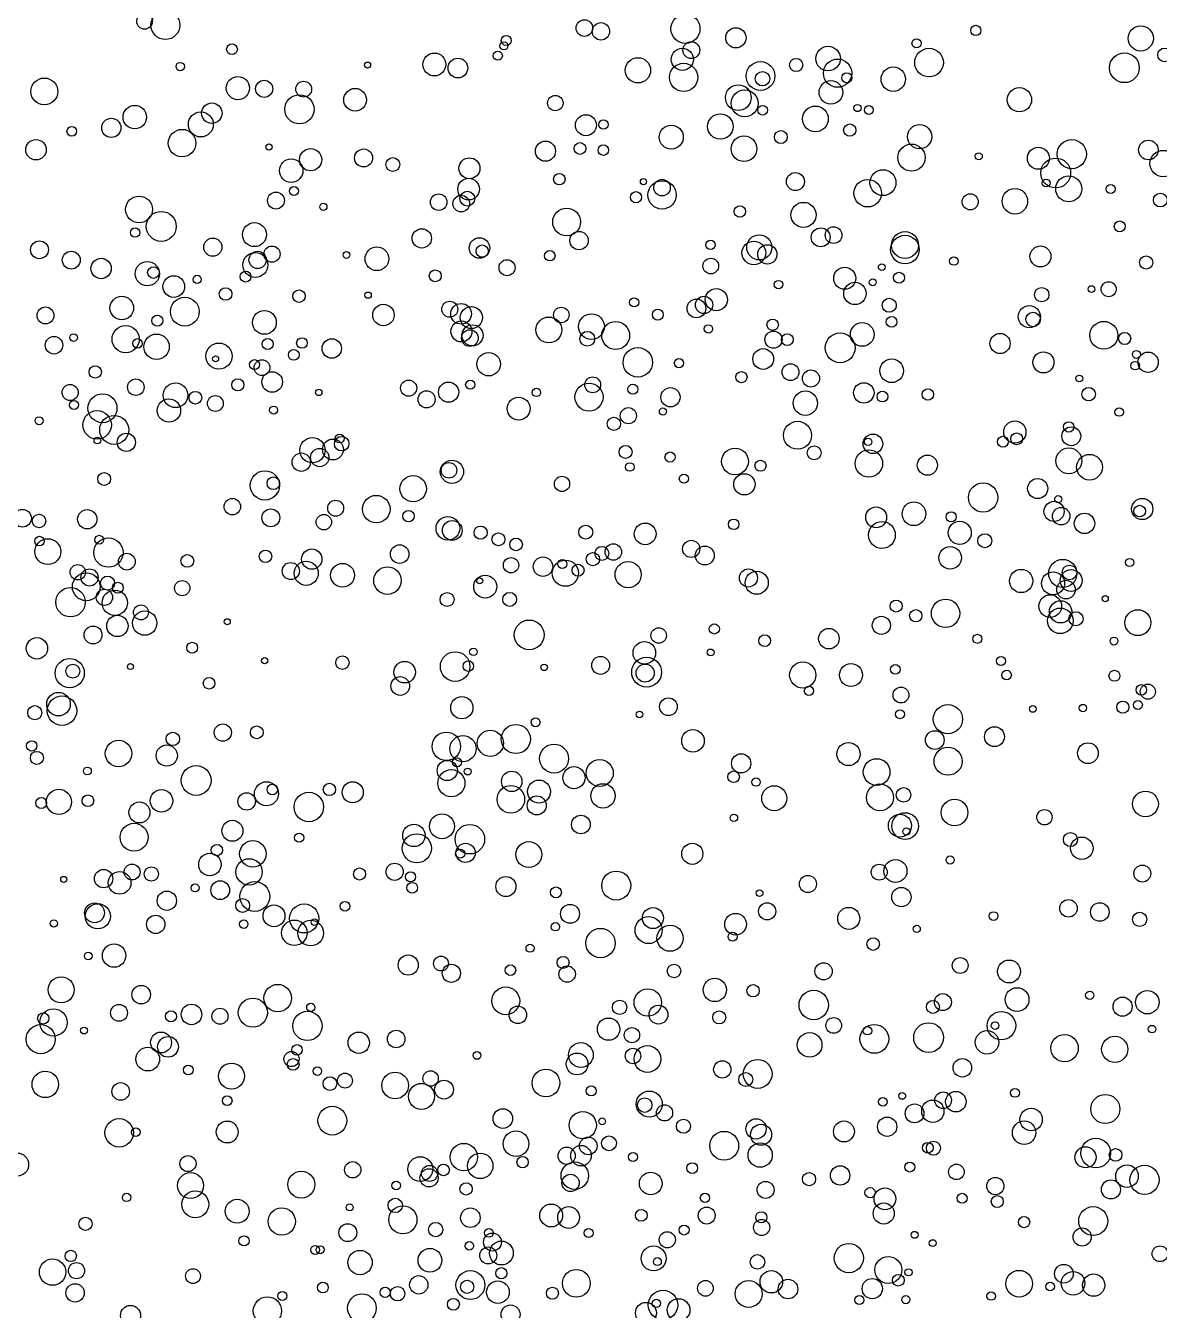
# Model space of a CAD drawing. Extents: x -296 to 296, y -196 to 196.
# Drawn here: x -233.9 to -177.2, y -6.7 to 57.7 of the extents above; entities that cross this region are included whole.
import ezdxf

# ---------------------------------------------------------------- set-up
doc = ezdxf.new("R2010")
doc.units = 0

msp = doc.modelspace()

# ---------------------------------------------------------------- linework, layer by layer
at = {"layer": 'VIA'}
for centre, radius in [((-227.9877, 57.8818), 0.3933), ((-226.9468, 57.6952), 0.7251), ((-205.9621, 57.5471), 0.4176), ((-200.901, 57.511), 0.7296), ((-205.1343, 57.3792), 0.4379), ((-198.3733, 57.0578), 0.5069), ((-186.3577, 57.4288), 0.2565), ((-178.0969, 57.0273), 0.6309), ((-223.6094, 56.4872), 0.2703), ((-209.991, 56.6559), 0.2019), ((-209.8759, 56.9249), 0.2466), ((-200.6066, 56.4428), 0.422), ((-189.3255, 56.7783), 0.2285), ((-213.4731, 55.7222), 0.5728), ((-212.2967, 55.5423), 0.4945), ((-210.2983, 56.1583), 0.2282), ((-203.2794, 55.4289), 0.6343), ((-201.0553, 55.9778), 0.557), ((-195.3539, 55.6958), 0.3326), ((-193.7562, 56.0175), 0.6155), ((-188.7002, 55.8159), 0.7179), ((-178.9184, 55.5568), 0.7455), ((-176.905, 56.1997), 0.3428), ((-226.1996, 55.6134), 0.2138), ((-216.8204, 55.6896), 0.1523), ((-200.9906, 55.0762), 0.7079), ((-197.1437, 55.1454), 0.7205), ((-197.0412, 55.0081), 0.3598), ((-193.2804, 55.2866), 0.7085), ((-190.4916, 54.9855), 0.6115), ((-233.009, 54.3697), 0.6721), ((-223.3137, 54.5397), 0.5812), ((-221.9977, 54.502), 0.4279), ((-220.0188, 54.4859), 0.3977), ((-193.6163, 54.3257), 0.5913), ((-192.8176, 55.0587), 0.2521), ((-220.2352, 53.4748), 0.7322), ((-217.4437, 53.9536), 0.5693), ((-207.4169, 53.7898), 0.3846), ((-198.2524, 54.0593), 0.6452), ((-197.9338, 53.7738), 0.674), ((-184.1726, 53.955), 0.6087), ((-228.4779, 53.0839), 0.5889), ((-224.62, 53.2794), 0.5126), ((-197.0331, 53.43), 0.2436), ((-194.3908, 52.9959), 0.6456), ((-192.2807, 53.5407), 0.1807), ((-191.7142, 53.4406), 0.2206), ((-229.6551, 52.5441), 0.4821), ((-225.1714, 52.7167), 0.6257), ((-205.8849, 52.6792), 0.5276), ((-205.0081, 52.7123), 0.2366), ((-199.1515, 52.6143), 0.6381), ((-231.6327, 52.3704), 0.2414), ((-226.1117, 51.7813), 0.6909), ((-201.6101, 52.0815), 0.6016), ((-197.9685, 51.5007), 0.6425), ((-196.1207, 52.0832), 0.3228), ((-192.671, 52.4332), 0.3105), ((-189.171, 52.1048), 0.6055), ((-233.4269, 51.4497), 0.5116), ((-221.7532, 51.5887), 0.1532), ((-219.6726, 50.9505), 0.5597), ((-207.9115, 51.3801), 0.5049), ((-206.1844, 51.5129), 0.2937), ((-205.0121, 51.4325), 0.2629), ((-189.5809, 51.0549), 0.6819), ((-183.2238, 51.0235), 0.55), ((-181.5514, 51.2296), 0.7312), ((-177.7145, 51.4375), 0.4898), ((-220.6436, 50.4011), 0.5885), ((-217.0213, 51.0373), 0.4519), ((-215.5577, 50.7079), 0.3461), ((-211.7188, 50.5212), 0.5257), ((-186.2112, 51.1202), 0.1792), ((-182.3567, 50.2858), 0.749), ((-176.9737, 50.7592), 0.6611), ((-207.2145, 49.9768), 0.2865), ((-195.3922, 49.8542), 0.45), ((-191.0081, 49.7996), 0.6498), ((-220.5115, 49.3779), 0.2244), ((-211.7582, 49.4769), 0.543), ((-203.0033, 49.8559), 0.156), ((-202.07, 49.1864), 0.7109), ((-202.0729, 49.5508), 0.4155), ((-191.772, 49.2707), 0.6886), ((-182.8351, 49.7821), 0.194), ((-181.7049, 49.4916), 0.6503), ((-179.6047, 49.4855), 0.2209), ((-228.265, 48.4576), 0.6713), ((-221.4091, 48.9025), 0.4223), ((-213.2594, 48.8222), 0.4152), ((-212.1295, 48.7515), 0.417), ((-211.8228, 48.9992), 0.3708), ((-203.3765, 49.0704), 0.281), ((-186.6378, 48.8389), 0.4044), ((-184.4012, 48.8696), 0.6393), ((-177.1158, 48.9276), 0.346), ((-227.1521, 47.6103), 0.7499), ((-219.0336, 48.5905), 0.1797), ((-206.8537, 47.8324), 0.6962), ((-198.1726, 48.3572), 0.2854), ((-194.9882, 48.1849), 0.6296), ((-222.4872, 47.1956), 0.6008), ((-179.1502, 47.6076), 0.2729), ((-228.4647, 47.2987), 0.2358), ((-224.5713, 46.569), 0.4578), ((-214.1058, 47.0089), 0.4841), ((-211.2159, 46.5254), 0.5147), ((-206.2275, 46.9001), 0.46), ((-197.203, 46.5577), 0.6304), ((-194.1259, 47.0618), 0.4736), ((-193.4817, 47.1711), 0.4178), ((-189.9086, 46.447), 0.7166), ((-189.9016, 46.6727), 0.6751), ((-233.2544, 46.4387), 0.4476), ((-231.6614, 45.9203), 0.4476), ((-222.327, 45.931), 0.4324), ((-221.606, 46.2197), 0.4064), ((-217.8765, 46.1795), 0.1708), ((-216.3517, 45.9876), 0.5939), ((-211.0782, 46.3724), 0.3081), ((-207.6964, 46.1394), 0.263), ((-199.6411, 46.6871), 0.2323), ((-197.475, 46.2793), 0.5935), ((-196.8009, 46.2075), 0.4823), ((-183.1198, 46.104), 0.5265), ((-230.165, 45.5), 0.5098), ((-227.852, 45.2403), 0.6092), ((-222.4416, 45.677), 0.625), ((-209.8366, 45.5409), 0.4006), ((-199.6313, 45.6239), 0.3931), ((-191.0678, 45.5696), 0.1688), ((-187.4557, 45.8747), 0.213), ((-177.8248, 45.8019), 0.3325), ((-227.544, 45.2982), 0.2921), ((-226.5263, 44.5941), 0.5446), ((-225.3547, 44.9533), 0.2046), ((-222.9296, 45.0922), 0.2706), ((-213.4305, 45.1331), 0.2981), ((-192.922, 45.0113), 0.5498), ((-190.2014, 45.0366), 0.276), ((-223.9319, 44.2241), 0.315), ((-220.2544, 44.1125), 0.3127), ((-199.3559, 43.9387), 0.5587), ((-196.2426, 44.6921), 0.2132), ((-192.4116, 44.2496), 0.5598), ((-191.5185, 44.8094), 0.1722), ((-183.058, 44.1877), 0.3608), ((-180.5645, 44.4699), 0.1689), ((-179.7032, 44.4611), 0.3771), ((-229.1299, 43.5187), 0.5908), ((-225.9742, 43.3378), 0.7195), ((-216.7926, 44.1642), 0.158), ((-212.7062, 43.4583), 0.4008), ((-203.4683, 43.8019), 0.2305), ((-200.352, 43.5012), 0.4699), ((-199.9692, 43.6783), 0.4336), ((-190.6927, 43.6568), 0.3502), ((-232.9504, 43.1479), 0.4249), ((-227.348, 42.8887), 0.2765), ((-221.9896, 42.7993), 0.5976), ((-216.0259, 43.1692), 0.5387), ((-212.1366, 43.2286), 0.5187), ((-211.6227, 43.0421), 0.5546), ((-207.1189, 43.1722), 0.3888), ((-205.6062, 42.589), 0.6437), ((-202.284, 43.1882), 0.2746), ((-183.6759, 43.0871), 0.5527), ((-183.488, 42.9453), 0.364), ((-228.9361, 41.9584), 0.6823), ((-212.1212, 42.346), 0.5263), ((-211.5648, 42.1497), 0.5296), ((-207.7402, 42.421), 0.6481), ((-204.3954, 42.1435), 0.6998), ((-199.7501, 42.4759), 0.208), ((-196.5326, 42.6825), 0.2855), ((-192.0479, 42.1955), 0.5929), ((-190.576, 42.8267), 0.268), ((-179.9455, 42.1524), 0.6983), ((-232.5267, 41.656), 0.4405), ((-231.5466, 42.0366), 0.1912), ((-228.3446, 41.7465), 0.2398), ((-227.3885, 41.5794), 0.6368), ((-221.8237, 41.7153), 0.2761), ((-220.1063, 41.767), 0.2654), ((-218.6125, 41.4913), 0.4868), ((-211.6972, 42.0135), 0.4178), ((-205.8173, 41.9783), 0.3705), ((-196.4916, 41.9379), 0.4305), ((-195.8009, 41.938), 0.2946), ((-193.1509, 41.5249), 0.7471), ((-185.1415, 41.7422), 0.5057), ((-178.9038, 41.996), 0.3046), ((-224.2632, 41.1099), 0.6557), ((-220.5163, 41.1718), 0.2699), ((-210.7552, 40.7053), 0.587), ((-203.2836, 40.7963), 0.7386), ((-197.0058, 40.965), 0.5188), ((-182.9708, 40.7953), 0.5286), ((-178.3163, 41.1938), 0.199), ((-177.7304, 40.8012), 0.5096), ((-230.4607, 40.3164), 0.31), ((-224.4312, 40.9743), 0.1524), ((-222.4822, 40.6847), 0.2495), ((-222.1096, 40.5307), 0.3941), ((-201.2273, 40.7548), 0.23), ((-195.6378, 40.309), 0.4216), ((-190.5734, 40.3783), 0.5943), ((-178.3764, 40.6317), 0.2165), ((-228.4267, 39.5525), 0.4139), ((-223.3181, 39.6722), 0.3029), ((-221.5978, 39.8142), 0.5157), ((-214.7651, 39.5066), 0.4048), ((-211.6768, 39.6822), 0.2311), ((-205.5469, 39.6729), 0.3986), ((-198.0948, 40.0563), 0.2794), ((-194.6152, 39.9903), 0.4292), ((-181.1731, 39.9873), 0.1698), ((-231.7171, 39.287), 0.4046), ((-226.4385, 39.1478), 0.6178), ((-225.4455, 39.0253), 0.318), ((-219.2644, 39.2921), 0.1604), ((-213.8641, 38.943), 0.429), ((-212.7636, 39.3035), 0.506), ((-208.3639, 39.2908), 0.2066), ((-205.7298, 39.0557), 0.7036), ((-203.5317, 39.4514), 0.2516), ((-201.6503, 39.0485), 0.4812), ((-194.8957, 38.7514), 0.6114), ((-191.9677, 39.267), 0.5128), ((-191.0336, 39.0823), 0.2702), ((-188.7591, 39.1876), 0.2828), ((-180.706, 39.2053), 0.3379), ((-231.5228, 38.6663), 0.2266), ((-230.0969, 38.4972), 0.7257), ((-226.7684, 38.3826), 0.5847), ((-224.4435, 38.734), 0.3977), ((-209.2576, 38.4811), 0.5744), ((-233.2704, 37.8713), 0.1993), ((-230.3647, 37.6646), 0.7134), ((-229.511, 37.415), 0.7257), ((-221.5275, 38.4036), 0.2029), ((-204.4825, 37.7151), 0.3324), ((-203.7579, 38.1242), 0.4042), ((-202.0285, 38.3323), 0.1791), ((-179.1816, 38.3087), 0.2131), ((-195.2871, 37.144), 0.7014), ((-184.403, 37.3056), 0.555), ((-181.5759, 37.0942), 0.4729), ((-181.7038, 37.5632), 0.2615), ((-230.3534, 36.8814), 0.1684), ((-228.9038, 36.7902), 0.4561), ((-219.5819, 36.3945), 0.6355), ((-218.5555, 36.431), 0.5236), ((-218.1192, 36.7247), 0.3658), ((-218.218, 36.9823), 0.2245), ((-191.5127, 36.7145), 0.4914), ((-191.7516, 36.815), 0.1879), ((-185.0018, 36.822), 0.2737), ((-184.3138, 36.9668), 0.297), ((-220.1415, 35.7959), 0.4609), ((-219.2158, 36.0298), 0.4587), ((-203.8996, 36.3078), 0.3263), ((-201.6718, 36.0525), 0.2537), ((-198.4177, 35.8338), 0.6691), ((-194.4529, 36.2623), 0.3498), ((-191.714, 35.7302), 0.6896), ((-188.7832, 35.6465), 0.5039), ((-181.6994, 35.8646), 0.6473), ((-180.6627, 35.5426), 0.644), ((-212.5951, 35.3164), 0.5827), ((-212.7424, 35.3882), 0.3899), ((-203.6879, 35.5542), 0.2155), ((-197.1429, 35.616), 0.2775), ((-230.0143, 34.9543), 0.3212), ((-221.9646, 34.6318), 0.733), ((-221.5412, 34.7389), 0.3152), ((-214.5366, 34.4675), 0.6601), ((-207.0818, 34.7063), 0.3818), ((-200.9791, 34.9685), 0.2281), ((-197.9477, 34.6873), 0.5326), ((-185.9925, 34.0264), 0.7346), ((-183.2589, 34.4731), 0.5034), ((-216.3838, 33.4453), 0.6891), ((-182.2288, 33.9404), 0.1787), ((-223.5924, 33.5667), 0.4122), ((-218.4187, 33.4895), 0.4), ((-191.349, 33.0316), 0.5238), ((-189.4567, 33.2098), 0.5924), ((-182.4399, 33.3297), 0.5055), ((-182.0843, 33.0887), 0.4375), ((-178.0219, 33.4493), 0.5305), ((-178.1534, 33.3431), 0.2931), ((-234.105, 32.9861), 0.4461), ((-233.2763, 32.8483), 0.3408), ((-230.8599, 32.9361), 0.482), ((-221.6659, 33.0094), 0.4499), ((-219.0099, 32.792), 0.3865), ((-214.7715, 33.0893), 0.2878), ((-212.7967, 32.4831), 0.5944), ((-212.5791, 32.3799), 0.4957), ((-198.4868, 32.6819), 0.2646), ((-187.5888, 33.0601), 0.2527), ((-187.1651, 32.2578), 0.5789), ((-180.9135, 32.7282), 0.5123), ((-211.1587, 32.2651), 0.3306), ((-210.2649, 31.9305), 0.3242), ((-205.8964, 32.2888), 0.3511), ((-202.9159, 32.2012), 0.546), ((-191.0631, 32.1474), 0.674), ((-185.91, 31.8627), 0.3513), ((-233.2505, 31.842), 0.2397), ((-232.8325, 31.3138), 0.647), ((-229.8009, 31.2676), 0.7342), ((-230.258, 31.9109), 0.2201), ((-215.2147, 31.1907), 0.4657), ((-209.3828, 31.6743), 0.3148), ((-205.0892, 31.2238), 0.3503), ((-204.5103, 31.2952), 0.413), ((-200.611, 31.4508), 0.4297), ((-199.9306, 31.1198), 0.4745), ((-187.6453, 31.0043), 0.5643), ((-228.8751, 30.8119), 0.4213), ((-225.848, 30.8501), 0.3187), ((-221.9322, 31.0777), 0.3107), ((-219.6154, 30.9383), 0.508), ((-209.6357, 30.6337), 0.3835), ((-208.036, 30.5609), 0.4874), ((-207.0707, 30.6949), 0.2291), ((-205.5324, 30.9394), 0.3321), ((-182.0022, 30.2203), 0.7064), ((-178.6531, 30.7679), 0.2038), ((-231.3337, 30.2792), 0.3848), ((-230.7436, 30.022), 0.4306), ((-220.6664, 30.3391), 0.4289), ((-219.8937, 30.2294), 0.6044), ((-218.0741, 30.1288), 0.5958), ((-215.8254, 29.8611), 0.6882), ((-206.9141, 30.2344), 0.6561), ((-206.2758, 30.383), 0.2988), ((-203.7693, 30.1621), 0.6563), ((-197.744, 29.995), 0.4529), ((-197.3313, 29.756), 0.5787), ((-184.0857, 29.8437), 0.5832), ((-182.4874, 29.7258), 0.5754), ((-181.5859, 29.8668), 0.5474), ((-181.6659, 30.2718), 0.3676), ((-230.9077, 29.5521), 0.6972), ((-229.8411, 29.7384), 0.3491), ((-229.3285, 29.5068), 0.2732), ((-226.1039, 29.4843), 0.3813), ((-210.9292, 29.5598), 0.5749), ((-211.205, 29.8507), 0.1508), ((-181.8421, 29.4105), 0.466), ((-231.7005, 28.7797), 0.7378), ((-229.9984, 29.0244), 0.409), ((-229.48, 28.7535), 0.6346), ((-212.8359, 28.9151), 0.3519), ((-209.703, 28.9213), 0.3492), ((-182.6295, 28.5839), 0.5709), ((-179.8768, 28.958), 0.1558), ((-227.9807, 27.7339), 0.6096), ((-228.1706, 28.2702), 0.3774), ((-190.3473, 28.5875), 0.3025), ((-189.3655, 28.1038), 0.3089), ((-187.8738, 28.2226), 0.7094), ((-182.1255, 27.8464), 0.6421), ((-182.1115, 28.2979), 0.5593), ((-178.2409, 27.7553), 0.6498), ((-229.352, 27.5949), 0.5354), ((-223.8492, 27.7981), 0.1539), ((-208.7256, 27.1428), 0.7446), ((-199.4535, 27.4406), 0.2541), ((-191.0892, 27.6216), 0.4528), ((-181.339, 27.9533), 0.3521), ((-230.5694, 27.1401), 0.4474), ((-202.2404, 27.1122), 0.3894), ((-196.9299, 26.852), 0.2962), ((-193.7157, 26.9532), 0.513), ((-186.2757, 26.9453), 0.2257), ((-233.3811, 26.4688), 0.5371), ((-225.6054, 26.4973), 0.2738), ((-211.5215, 26.2936), 0.1898), ((-202.958, 26.2392), 0.5655), ((-199.6394, 26.2633), 0.1705), ((-179.437, 26.8334), 0.1989), ((-231.7393, 25.2269), 0.7326), ((-221.9729, 25.8505), 0.1525), ((-218.0815, 25.7502), 0.3362), ((-214.9634, 25.2748), 0.5418), ((-212.4343, 25.5565), 0.7414), ((-211.7715, 25.5781), 0.2645), ((-205.1489, 25.6145), 0.4481), ((-202.8455, 25.2736), 0.7481), ((-195.0252, 25.1327), 0.6557), ((-185.0927, 25.8317), 0.2301), ((-231.5796, 25.3265), 0.3482), ((-228.696, 25.5569), 0.1506), ((-207.9785, 25.5157), 0.1614), ((-202.9181, 25.2297), 0.4535), ((-192.6116, 25.1303), 0.5734), ((-190.3886, 25.4141), 0.239), ((-184.8153, 25.1313), 0.2379), ((-179.4126, 25.0923), 0.2754), ((-224.7562, 24.718), 0.2925), ((-215.1842, 24.583), 0.4693), ((-194.715, 24.3414), 0.2316), ((-190.1079, 24.1294), 0.3969), ((-178.0674, 24.3885), 0.2642), ((-177.7426, 24.2986), 0.3771), ((-232.3, 23.6736), 0.5902), ((-232.125, 23.3453), 0.7415), ((-212.0994, 23.4938), 0.559), ((-201.7527, 23.5443), 0.4428), ((-178.9912, 23.5251), 0.3047), ((-178.2403, 23.6326), 0.2233), ((-233.4881, 23.2424), 0.355), ((-203.1958, 23.1566), 0.1659), ((-190.1519, 23.1695), 0.2245), ((-187.7531, 22.9204), 0.7332), ((-183.5008, 23.4343), 0.169), ((-180.9933, 23.4783), 0.1837), ((-224.0708, 22.2488), 0.4324), ((-222.3689, 22.2586), 0.321), ((-209.3926, 21.9234), 0.7294), ((-208.4054, 22.7646), 0.2213), ((-185.4235, 22.043), 0.4973), ((-226.5726, 21.9306), 0.3367), ((-212.8784, 21.5589), 0.7129), ((-212.0419, 21.442), 0.6581), ((-210.6737, 21.7106), 0.6543), ((-200.524, 21.8367), 0.5646), ((-188.412, 21.8747), 0.4694), ((-233.6392, 21.5796), 0.2604), ((-233.38, 20.9819), 0.3265), ((-229.2936, 21.2005), 0.6626), ((-226.876, 21.0986), 0.5328), ((-207.4792, 20.9448), 0.7245), ((-192.7341, 21.1723), 0.5798), ((-187.7471, 20.8122), 0.7028), ((-180.7429, 21.2154), 0.5211), ((-225.4052, 19.8506), 0.7469), ((-212.8303, 20.3504), 0.506), ((-212.3406, 20.7606), 0.2267), ((-205.1947, 20.2218), 0.6803), ((-198.1098, 20.7049), 0.4809), ((-191.3237, 20.2716), 0.6675), ((-230.8515, 20.324), 0.1956), ((-212.6223, 19.7114), 0.6798), ((-211.8068, 20.2966), 0.1706), ((-209.6006, 19.8039), 0.513), ((-206.4835, 19.988), 0.5548), ((-198.4865, 20.0338), 0.2906), ((-197.3627, 19.7675), 0.2083), ((-232.2807, 18.7736), 0.632), ((-227.1384, 18.8325), 0.5635), ((-221.8873, 19.1846), 0.6009), ((-221.5888, 19.3963), 0.2671), ((-218.7337, 19.3982), 0.3087), ((-217.5633, 19.2576), 0.5289), ((-209.6427, 18.9042), 0.6896), ((-208.2352, 19.2925), 0.575), ((-205.0308, 19.0776), 0.6099), ((-196.455, 18.9598), 0.6258), ((-191.1567, 18.9979), 0.675), ((-189.9779, 19.1281), 0.3655), ((-177.8598, 18.6722), 0.6438), ((-233.1652, 18.7196), 0.2725), ((-230.8264, 18.8329), 0.292), ((-228.2458, 18.2463), 0.5279), ((-222.8746, 18.7981), 0.437), ((-219.7647, 18.5216), 0.7376), ((-208.3492, 18.5988), 0.4769), ((-187.4207, 18.2438), 0.6675), ((-213.0949, 17.5543), 0.6224), ((-206.1361, 17.6421), 0.4672), ((-198.4719, 17.9767), 0.1851), ((-190.1609, 17.5864), 0.5773), ((-189.8981, 17.5638), 0.6695), ((-182.9213, 18.0036), 0.384), ((-228.5121, 17.0041), 0.6992), ((-223.5895, 17.3258), 0.5259), ((-214.4974, 17.0967), 0.5639), ((-211.6981, 16.9069), 0.7408), ((-189.8353, 17.2917), 0.1821), ((-222.5643, 16.1728), 0.6636), ((-220.2465, 16.9881), 0.2286), ((-214.3537, 16.4498), 0.7308), ((-208.7458, 16.1362), 0.6467), ((-181.6174, 16.885), 0.3518), ((-181.047, 16.4505), 0.5616), ((-224.7168, 15.6377), 0.561), ((-224.3669, 16.3605), 0.2848), ((-212.1834, 16.1774), 0.2271), ((-211.9115, 16.2209), 0.4814), ((-200.5568, 16.1757), 0.5289), ((-228.6159, 15.2623), 0.399), ((-227.6507, 15.1613), 0.3581), ((-222.756, 15.2696), 0.6611), ((-217.2201, 15.1621), 0.3023), ((-215.4652, 15.2734), 0.432), ((-191.1942, 15.2553), 0.3988), ((-190.3808, 15.3105), 0.5754), ((-187.6439, 15.8626), 0.2049), ((-178.0175, 15.1846), 0.424), ((-232.0378, 14.8907), 0.1523), ((-230.0429, 14.9315), 0.4601), ((-229.2379, 14.7159), 0.5664), ((-224.2012, 14.352), 0.47), ((-214.6684, 15.0217), 0.2506), ((-209.8918, 14.5358), 0.5029), ((-204.3654, 14.582), 0.7273), ((-194.7654, 14.6604), 0.4277), ((-226.8733, 13.8229), 0.4847), ((-225.4579, 14.467), 0.2033), ((-222.4667, 14.036), 0.7439), ((-214.5857, 14.4722), 0.2713), ((-207.3876, 14.2397), 0.2743), ((-197.1861, 14.2022), 0.1688), ((-190.0865, 14.0075), 0.4852), ((-230.4947, 13.2168), 0.4958), ((-230.3292, 13.0423), 0.6303), ((-223.0787, 13.5858), 0.3479), ((-221.507, 13.0648), 0.5456), ((-219.9945, 12.9363), 0.7285), ((-217.9464, 13.5484), 0.2428), ((-206.6804, 13.1674), 0.4751), ((-196.8085, 13.2893), 0.4297), ((-181.7167, 13.4446), 0.4375), ((-180.149, 13.2579), 0.4652), ((-227.4297, 12.6399), 0.4602), ((-219.4805, 12.7498), 0.1644), ((-202.7469, 12.3527), 0.6782), ((-202.529, 12.9543), 0.5274), ((-198.3877, 12.645), 0.543), ((-192.7183, 12.9387), 0.5531), ((-185.4666, 13.0575), 0.2172), ((-178.1526, 12.8892), 0.3568), ((-232.5332, 12.6858), 0.1808), ((-223.0222, 12.6482), 0.2112), ((-220.4867, 12.216), 0.6389), ((-219.6684, 12.2019), 0.6424), ((-207.4125, 12.5175), 0.2074), ((-205.1522, 11.7016), 0.7376), ((-201.6702, 11.9457), 0.6561), ((-198.5422, 12.0212), 0.2264), ((-189.317, 12.4132), 0.1787), ((-229.5144, 11.0738), 0.5866), ((-208.6845, 11.4463), 0.2012), ((-191.498, 11.6498), 0.3153), ((-230.8108, 11.054), 0.1933), ((-214.7839, 10.5999), 0.505), ((-213.1439, 10.677), 0.3727), ((-207.0263, 10.7311), 0.3), ((-187.1382, 10.5778), 0.396), ((-212.6251, 10.1862), 0.453), ((-209.6654, 10.346), 0.2653), ((-206.8237, 10.1464), 0.4096), ((-201.4719, 10.301), 0.3374), ((-193.9822, 10.2893), 0.4306), ((-184.6911, 10.2796), 0.5736), ((-232.1662, 9.3578), 0.6533), ((-199.4293, 9.3533), 0.5836), ((-228.1581, 9.117), 0.4653), ((-221.3213, 8.9449), 0.6895), ((-209.8981, 8.8081), 0.6966), ((-202.788, 8.7246), 0.6867), ((-197.5153, 9.3143), 0.3092), ((-194.4759, 8.5993), 0.7361), ((-188.0065, 8.7467), 0.4254), ((-184.2933, 8.8694), 0.5971), ((-180.6484, 9.0836), 0.2093), ((-177.7684, 8.7388), 0.5859), ((-232.5514, 7.7262), 0.6821), ((-229.2685, 8.2056), 0.4236), ((-225.6398, 8.128), 0.5151), ((-224.2116, 8.0341), 0.4005), ((-222.5684, 8.2165), 0.7289), ((-219.6625, 8.4796), 0.2081), ((-209.2933, 8.108), 0.4407), ((-204.1982, 8.4809), 0.3605), ((-202.2515, 8.1161), 0.4714), ((-188.5053, 8.5054), 0.3251), ((-179.0071, 8.5162), 0.4782), ((-233.0649, 7.9278), 0.2835), ((-226.6681, 8.0313), 0.2781), ((-219.8337, 7.549), 0.7335), ((-204.7517, 7.3883), 0.5593), ((-199.2085, 7.9763), 0.3243), ((-193.4753, 7.5732), 0.3934), ((-185.0742, 7.5639), 0.7127), ((-185.3944, 7.5694), 0.1896), ((-233.1896, 6.888), 0.7288), ((-231.0189, 7.3203), 0.173), ((-227.1643, 6.7208), 0.5254), ((-217.261, 6.7066), 0.5364), ((-215.3897, 6.8972), 0.4399), ((-203.5791, 7.088), 0.3831), ((-194.6802, 6.6002), 0.6176), ((-191.4385, 6.8997), 0.7208), ((-191.7817, 7.3121), 0.2117), ((-188.7238, 6.9643), 0.7455), ((-185.7977, 6.7301), 0.5874), ((-181.9123, 6.4342), 0.6869), ((-177.5325, 7.3886), 0.1902), ((-227.8308, 5.8891), 0.5938), ((-226.815, 6.504), 0.5187), ((-220.3549, 6.3504), 0.2632), ((-206.1374, 6.0932), 0.6202), ((-202.8044, 5.8941), 0.6689), ((-179.4007, 6.3789), 0.654), ((-220.6326, 5.8914), 0.3795), ((-220.5483, 5.622), 0.2944), ((-211.3427, 6.0715), 0.1934), ((-206.3293, 5.6447), 0.5457), ((-203.5259, 6.0451), 0.3857), ((-199.0542, 5.3717), 0.4331), ((-197.2812, 5.1454), 0.722), ((-187.0333, 5.4535), 0.4644), ((-232.9607, 4.6224), 0.6639), ((-225.7971, 5.3451), 0.2432), ((-223.6351, 5.0368), 0.6518), ((-219.3343, 5.2818), 0.2112), ((-217.9533, 4.8123), 0.3741), ((-215.4405, 4.5672), 0.6703), ((-213.6639, 4.916), 0.3851), ((-207.8895, 4.6929), 0.6925), ((-197.8808, 4.8666), 0.3488), ((-229.1839, 4.2682), 0.4401), ((-218.7056, 4.6596), 0.3438), ((-214.1188, 4.0204), 0.6533), ((-212.9905, 4.3593), 0.4713), ((-205.6236, 4.2925), 0.2521), ((-223.8512, 3.8058), 0.241), ((-202.7105, 3.6369), 0.6513), ((-202.94, 3.5837), 0.3645), ((-191.0163, 3.7484), 0.2208), ((-190.0458, 4.0479), 0.1722), ((-187.995, 3.8258), 0.4167), ((-187.3565, 3.7546), 0.514), ((-184.3952, 4.1944), 0.2207), ((-179.8706, 3.3876), 0.7267), ((-218.585, 2.8055), 0.7208), ((-210.0451, 2.9082), 0.4907), ((-206.0398, 2.5771), 0.6792), ((-201.9481, 3.1961), 0.4076), ((-189.4251, 3.1699), 0.4718), ((-188.5104, 3.2776), 0.5585), ((-183.5891, 2.8645), 0.5628), ((-229.2623, 2.1946), 0.7121), ((-223.8499, 2.2368), 0.5489), ((-205.0726, 2.7712), 0.1699), ((-201.0006, 2.5233), 0.3516), ((-197.3664, 2.3914), 0.5074), ((-197.1121, 2.0979), 0.5292), ((-192.9632, 2.2642), 0.5233), ((-190.7985, 2.5009), 0.4834), ((-183.9371, 2.2019), 0.588), ((-228.4284, 2.2224), 0.2165), ((-209.3863, 1.6501), 0.64), ((-205.7658, 1.5364), 0.4438), ((-204.7293, 1.6691), 0.3685), ((-198.959, 1.5455), 0.7234), ((-211.9987, 0.9784), 0.6893), ((-206.8491, 1.0432), 0.4339), ((-206.1297, 1.0518), 0.5135), ((-197.1579, 1.0778), 0.6079), ((-188.7593, 1.4479), 0.269), ((-188.4824, 1.422), 0.3502), ((-180.8639, 0.9714), 0.5294), ((-180.3519, 1.1794), 0.7444), ((-179.358, 1.087), 0.319), ((-234.3737, 0.6054), 0.5784), ((-225.8142, 0.6505), 0.4016), ((-217.5647, 0.3426), 0.4103), ((-214.1818, 0.3746), 0.6222), ((-211.1793, 0.5396), 0.6393), ((-209.0589, 0.7259), 0.283), ((-206.4455, 0.0484), 0.6869), ((-203.526, 0.9828), 0.2287), ((-200.5599, 0.4288), 0.2692), ((-189.6649, 0.4818), 0.2512), ((-225.6845, -0.4479), 0.6514), ((-220.1366, -0.399), 0.678), ((-213.7396, -0.0607), 0.4554), ((-213.7185, 0.1618), 0.4031), ((-213.0154, 0.3334), 0.2899), ((-206.656, -0.3123), 0.4336), ((-202.6414, -0.3424), 0.5669), ((-194.7104, -0.1299), 0.3294), ((-193.1525, 0.0571), 0.4858), ((-187.33, 0.2397), 0.3902), ((-178.7857, 0.0231), 0.5671), ((-177.9086, -0.1637), 0.7308), ((-215.382, -0.4479), 0.2188), ((-211.8843, -0.6167), 0.3102), ((-196.8844, -0.6676), 0.4246), ((-191.6555, -0.8029), 0.2572), ((-190.9103, -1.1109), 0.5463), ((-185.3799, -0.4745), 0.4338), ((-179.5894, -0.6406), 0.4793), ((-228.8926, -1.0431), 0.208), ((-225.4501, -1.3885), 0.6719), ((-223.3534, -1.7349), 0.5992), ((-215.4342, -1.4438), 0.3588), ((-199.9227, -1.0669), 0.2335), ((-187.0434, -1.0842), 0.2495), ((-185.2827, -1.2471), 0.2982), ((-221.1194, -2.2492), 0.6826), ((-217.7156, -1.54), 0.1703), ((-215.0506, -2.1611), 0.7037), ((-211.6727, -2.0598), 0.4887), ((-207.6251, -1.9459), 0.5727), ((-206.7525, -2.0483), 0.5466), ((-203.1109, -1.9394), 0.2981), ((-199.8361, -1.9507), 0.424), ((-197.1047, -2.034), 0.2786), ((-190.9687, -1.8477), 0.5301), ((-180.4786, -2.2244), 0.7262), ((-230.9484, -2.3658), 0.3326), ((-217.8117, -2.8062), 0.4485), ((-213.4069, -2.6532), 0.3588), ((-200.9692, -2.675), 0.2509), ((-197.0849, -2.5463), 0.404), ((-183.9404, -2.2761), 0.2809), ((-181.0301, -3.0219), 0.4567), ((-223.0076, -3.2164), 0.2559), ((-210.564, -3.2775), 0.4495), ((-210.7421, -2.8197), 0.2202), ((-205.7512, -2.8244), 0.2238), ((-201.8102, -3.1634), 0.4053), ((-189.4212, -2.9164), 0.174), ((-188.5155, -3.3295), 0.1706), ((-231.6889, -3.9762), 0.284), ((-219.4476, -3.6723), 0.2226), ((-219.1981, -3.6616), 0.2001), ((-217.1959, -4.3044), 0.6105), ((-213.6966, -4.1931), 0.5962), ((-211.7233, -3.4653), 0.2124), ((-210.777, -3.9484), 0.4274), ((-210.1183, -3.8272), 0.5979), ((-202.4941, -4.0972), 0.624), ((-192.7181, -4.0822), 0.7327), ((-177.1332, -3.8661), 0.3939), ((-232.5967, -4.7827), 0.6627), ((-231.3983, -4.71), 0.4065), ((-202.3068, -4.2541), 0.198), ((-197.2949, -4.2712), 0.3666), ((-190.7429, -4.6733), 0.6766), ((-181.9486, -4.8642), 0.4682), ((-225.5614, -4.9853), 0.372), ((-214.2544, -5.4212), 0.46), ((-211.6702, -5.4327), 0.7217), ((-210.1212, -4.842), 0.2812), ((-206.3632, -5.3435), 0.6959), ((-196.5994, -5.265), 0.5644), ((-195.7635, -5.6317), 0.4898), ((-191.5408, -5.6112), 0.5076), ((-190.2391, -5.191), 0.2932), ((-189.7284, -4.7932), 0.179), ((-184.1855, -5.3646), 0.6681), ((-181.4864, -5.3419), 0.5919), ((-180.4569, -5.435), 0.558), ((-231.4683, -5.823), 0.4595), ((-221.0853, -5.978), 0.2266), ((-219.0574, -5.5582), 0.2677), ((-215.9392, -5.7987), 0.256), ((-215.3148, -5.8667), 0.3641), ((-211.8368, -5.5232), 0.3302), ((-210.2928, -5.7877), 0.5694), ((-207.5605, -5.8408), 0.2985), ((-202.0253, -6.4332), 0.7371), ((-199.8991, -5.5965), 0.393), ((-197.7361, -5.8748), 0.6761), ((-185.5859, -5.9819), 0.2132), ((-182.6306, -5.5029), 0.2184), ((-221.8348, -6.73), 0.7091), ((-217.1029, -6.5917), 0.7185), ((-212.5188, -6.3968), 0.2977), ((-209.6581, -6.9038), 0.4755), ((-202.8777, -6.8281), 0.5258), ((-202.3573, -6.3492), 0.211), ((-201.2427, -6.6816), 0.5666), ((-192.1921, -6.1812), 0.2223), ((-189.8634, -6.1641), 0.2051), ((-228.691, -6.955), 0.5035)]:
    msp.add_circle(centre, radius, dxfattribs=at)

doc.saveas('drawing.dxf')
